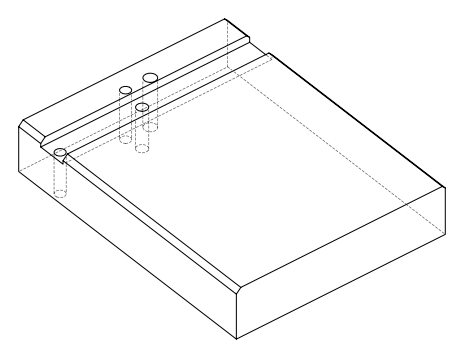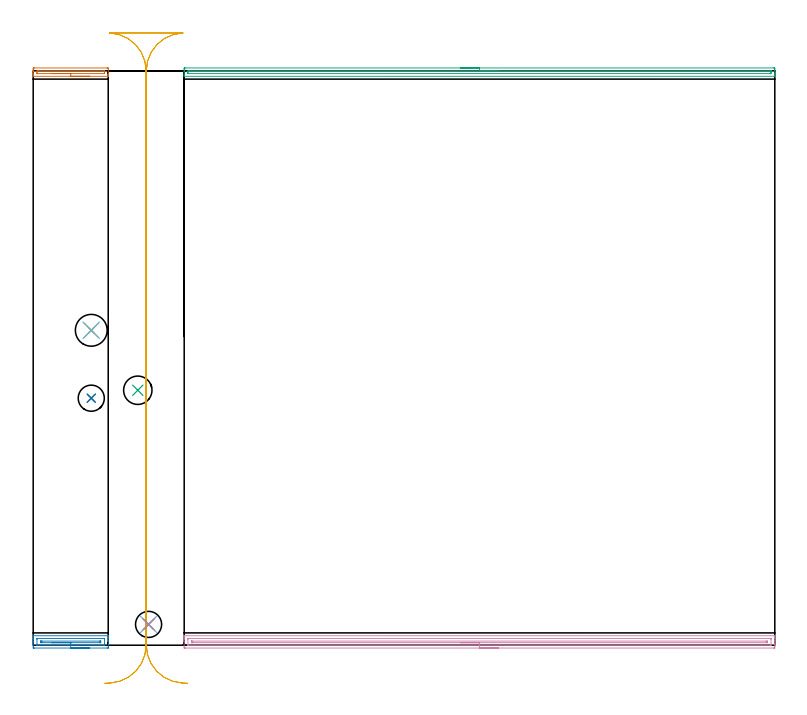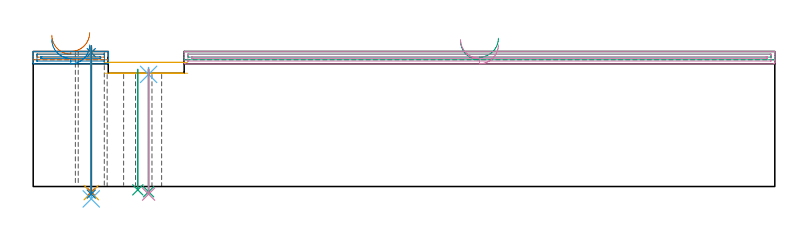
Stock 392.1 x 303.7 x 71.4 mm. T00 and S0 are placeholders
(PLAN: 15 operations, 9 tool changes, 20 min)
(1 AREA_MILL | FG_CHAMFER_SURFACE | UGT0205_001 | 0.8 min | 414 mm3)
(2 AREA_MILL_1 | FG_CHAMFER_SURFACE_1 | UGT0205_001 | 1.12 min | 926 mm3)
(3 AREA_MILL_2 | FG_CHAMFER_SURFACE_2 | UGT0205_001 | 5.17 min | 3053 mm3)
(4 AREA_MILL_3 | FG_CHAMFER_SURFACE_3 | UGT0205_001 | 7.67 min | 6688 mm3)
(5 MILL_RECTANGULAR_SLOT | SLOT_RECTANGULAR | UGT0201_019 | Follow Part, ap 10, ae 75% | 3.13 min | 139875 mm3)
(6 SPOT_DRILL | STEP1HOLE | NXT0321_9005460120000 | 0.03 min | 63 mm3)
(7 SPOT_DRILL_1 | STEP1HOLE_1 | NXT0321_9005460120000 | 0.03 min | 57 mm3)
(8 SPOT_DRILL_2 | STEP1HOLE_2 | NXT0321_9005460120000 | 0.03 min | 2 mm3)
(9 DRILL_THROUGH_HOLE_INTO_CENTER | STEP1HOLE | NXT0301_042 | 0.26 min | 2297 mm3)
(10 DRILL_TO_ENLARGE_THROUGH_HOLE | STEP1HOLE | NXT0301_103 | 0.27 min | 6591 mm3)
(11 DRILL_THROUGH_HOLE_INTO_CENTER_1 | STEP1HOLE_1 | NXT0301_065 | 0.31 min | 4969 mm3)
(12 DRILL_TO_ENLARGE_THROUGH_HOLE_1 | STEP1HOLE_1 | UGT0301_291 | 0.32 min | 10868 mm3)
(13 DRILL_THROUGH_HOLE_INTO_CENTER_2 | STEP1HOLE_2 | NXT0301_042 | 0.31 min | 2800 mm3)
(14 DRILL_TO_ENLARGE_THROUGH_HOLE_2 | STEP1HOLE_2 | NXT0301_103 | 0.31 min | 7805 mm3)
(15 INDEXABLE_INSERT_DRILL_THROUGH_HOLE_FROM_SOLID | STEP1HOLE_3 | NXT0302_001 | 0.26 min | 10617 mm3)
(TOOL UGT0205_001 | Chamfer Mill 20 x 3 x 45 deg. | D20 FL50 Z2)
(TOOL UGT0201_019 | End mill 40 mm | D40 FL63 Z6)
(TOOL NXT0321_9005460120000 | NC Spot Drill, 142deg, 12mm, Carbide, Uncoated | D12 PA142 FL30 Z2)
(TOOL NXT0301_042 | Carbide Drill 7.1mm [860.1-0710-057A1-MM 2214] | D7.1 PA140 FL85 Z2)
(TOOL NXT0301_103 | Carbide Drill 13.8mm [860.1-1380-062A1-MM 2214] | D13.8 PA140 FL77 Z2)
(TOOL NXT0301_065 | Carbide Drill 9.4mm [860.1-0940-075A1-MM 2214] | D9.4 PA140 FL98 Z2)
(TOOL UGT0301_291 | Twist Drill 16.8 mm | D16.8 PA118 FL125 Z2)
(TOOL NXT0302_001 | Index. Insert Drill 15mm [880-D1500L20-05] | D15 PA176 FL75 Z2)
(OP 1 AREA_MILL)
G17 G21 G94 G90
T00 M6
G54
G17 G0 G90 X29.85 Y300.8 S1061 M3
G43 Z81.4 H0
G94 G1 X29.812 Z80.528 F250.
X29.698 Z79.663
X29.509 Z78.812
X29.247 Z77.98
X28.913 Z77.174
X28.51 Z76.4
X28.042 Z75.664
X27.51 Z74.972
X26.921 Z74.329
X26.278 Z73.739
X25.586 Z73.208
X24.85 Z72.74
X24.076 Z72.337
X23.27 Z72.003
X22.438 Z71.741
X21.586 Z71.552
X20.722 Z71.438
X19.85 Z71.4
X0.181
X0.004 Y300.799 Z71.392
X0.003 Z71.391
X0. Y301.154 Z71.045
Y301.407 Z70.793
Y302.119 Z70.075
Y303.356 Z68.841
Y303.881 Z68.314
Y304.499 Z67.697
X0.003 Y304.761 Z67.434
X0.01 Y305.191 Z67.005
X0.187 Y305.196 Z67.002
X0.628 Y305.2 Z67.
X39.072 Y305.199 Z67.001
X39.513 Y305.196 Z67.002
X39.69 Y305.191 Z67.005
X39.7 Y304.761 Z67.434
Y302.119 Z70.075
Y301.407 Z70.793
Y301.155 Z71.044
X39.697 Y300.799 Z71.391
X39.696 Z71.392
X39.523 Y300.8 Z71.4
X39.519
X19.85
Y302.214 Z69.986
X2.319 Y302.215 Z69.985
X2.042 Y302.22 Z69.98
X2.014 Y302.221 Z69.979
X2.009 Y302.24 Z69.96
X2.003 Y302.275 Z69.925
X2.001 Y302.308 Z69.892
X2. Y302.529 Z69.671
X2.003 Y303. Z69.2
X2.008 Y303.402 Z68.798
X2.027 Y303.779 Z68.421
X2.416 Y303.784 Z68.416
X2.513 Y303.785 Z68.415
X37.381
X37.658 Y303.78 Z68.42
X37.686 Y303.779 Z68.421
X37.691 Y303.76 Z68.44
X37.697 Y303.726 Z68.474
X37.699 Y303.692 Z68.508
X37.7 Y303.471 Z68.729
X37.697 Y303. Z69.2
X37.692 Y302.598 Z69.602
X37.673 Y302.221 Z69.979
X37.284 Y302.216 Z69.984
X37.187 Y302.215 Z69.985
X19.85 Y302.214 Z69.986
X18.978 Z70.024
X18.114 Z70.138
X17.262 Z70.326
X16.43 Z70.589
X15.624 Z70.923
X14.85 Z71.325
X14.114 Z71.794
X13.422 Z72.325
X12.779 Z72.915
X12.19 Z73.558
X11.658 Z74.25
X11.19 Z74.986
X10.787 Z75.76
X10.453 Z76.566
X10.191 Z77.398
X10.002 Z78.249
X9.888 Z79.114
X9.85 Z79.986
G0 Z81.4
M5
M2
(OP 2 AREA_MILL_1)
G17 G21 G94 G90
T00 M6
G54
G17 G0 G90 X29.85 Y-1.5 S1061 M3
G43 Z81.4 H0
Z74.9
G94 G1 X29.812 Z74.029 F250.
X29.698 Z73.164
X29.509 Z72.312
X29.247 Z71.48
X28.913 Z70.674
X28.51 Z69.9
X28.042 Z69.164
X27.51 Z68.472
X26.921 Z67.829
X26.278 Z67.24
X25.586 Z66.709
X24.85 Z66.24
X24.076 Z65.837
X23.27 Z65.503
X22.438 Z65.241
X21.586 Z65.052
X20.722 Z64.938
X19.85 Z64.9
X0.628
X0.053 Y-1.494 Z64.903
X0.008 Y-1.491 Z64.906
X0. Y-0.922 Z65.475
Y1.75 Z68.145
Y3.171 Z69.567
Y3.531 Z69.926
Y4.251 Z70.651
Y4.532 Z70.932
X0.007 Y4.948 Z71.34
X0.01 Y4.997 Z71.388
X0.181 Y5. Z71.4
X39.519
X39.69 Y4.997 Z71.388
X39.693 Y4.948 Z71.34
X39.7 Y4.532 Z70.932
Y4.252 Z70.651
Y3.531 Z69.926
Y2.28 Z68.677
Y0.859 Z67.255
Y0.234 Z66.63
Y-0.656 Z65.74
X39.698 Y-0.922 Z65.475
X39.692 Y-1.491 Z64.906
X39.647 Y-1.494 Z64.904
X39.072 Y-1.5 Z64.9
X19.85
Y-0.086 Z66.314
X2.361 Y-0.085 Z66.315
X2.251 Y-0.084 Z66.316
X2.034 Y-0.079 Z66.321
X2.009 Y-0.069 Z66.331
X2.005 Y-0.058 Z66.342
X2.002 Y-0.031 Z66.369
X2. Y0.383 Z66.783
X2.001 Y3.054 Z69.454
X2.008 Y3.531 Z69.931
X2.01 Y3.576 Z69.976
X2.197 Y3.582 Z69.982
X2.306 Y3.585 Z69.985
X37.339 Y3.586 Z69.986
X37.449 Y3.584 Z69.984
X37.667 Y3.579 Z69.979
X37.692 Y3.576 Z69.976
X37.696 Y3.573 Z69.973
X37.699 Y3.559 Z69.959
Y0.446 Z66.846
X37.692 Y-0.031 Z66.369
X37.69 Y-0.076 Z66.324
X37.503 Y-0.082 Z66.318
X37.394 Y-0.085 Z66.315
X19.85 Y-0.086 Z66.314
Y1.328 Z67.728
X4.627 Y1.329 Z67.729
X4.204 Y1.33 Z67.73
X4.064 Y1.333 Z67.733
X4.021 Y1.335 Z67.735
X4.01 Y1.412 Z67.812
X4.005 Y1.547 Z67.947
X4.002 Y1.75 Z68.15
Y1.951 Z68.351
X4.01 Y2.154 Z68.554
X4.024 Y2.165 Z68.565
X4.046 Y2.168 Z68.568
X4.098 Y2.17 Z68.57
X4.204 Y2.171 Z68.571
X4.675 Y2.172 Z68.572
X35.073 Y2.171 Z68.571
X35.496 Y2.169 Z68.569
X35.636 Y2.167 Z68.567
X35.679 Y2.165 Z68.565
X35.69 Y2.088 Z68.488
X35.695 Y1.953 Z68.353
X35.698 Y1.75 Z68.15
Y1.549 Z67.949
X35.69 Y1.346 Z67.746
X35.676 Y1.335 Z67.735
X35.654 Y1.332 Z67.732
X35.602 Y1.33 Z67.73
X35.496 Y1.329 Z67.729
X35.025
X19.85 Y1.328 Z67.728
X18.978 Z67.767
X18.114 Z67.88
X17.262 Z68.069
X16.43 Z68.332
X15.624 Z68.665
X14.85 Z69.068
X14.114 Z69.537
X13.422 Z70.068
X12.779 Z70.657
X12.19 Z71.301
X11.658 Z71.993
X11.19 Z72.728
X10.787 Z73.502
X10.453 Z74.308
X10.191 Z75.14
X10.002 Z75.992
X9.888 Z76.857
X9.85 Z77.728
G0 Z81.4
M5
M2
(OP 3 AREA_MILL_2)
G17 G21 G94 G90
T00 M6
G54
G17 G0 G90 X225.95 Y305.2 S1061 M3
G43 Z81.4 H0
Z77.
G94 G1 X225.988 Z76.128 F250.
X226.102 Z75.263
X226.291 Z74.412
X226.553 Z73.58
X226.887 Z72.774
X227.29 Z72.
X227.758 Z71.264
X228.29 Z70.572
X228.879 Z69.929
X229.522 Z69.34
X230.214 Z68.808
X230.95 Z68.34
X231.724 Z67.937
X232.53 Z67.603
X233.362 Z67.341
X234.214 Z67.152
X235.078 Z67.038
X235.95 Z67.
X391.475 Y305.199 Z67.001
X391.916 Y305.196 Z67.002
X392.09 Y305.191 Z67.005
X392.1 Y304.761 Z67.434
Y304.496 Z67.699
Y303.881 Z68.314
Y302.47 Z69.727
Y302.119 Z70.075
Y301.419 Z70.78
Y301.149 Z71.051
Y300.799 Z71.391
X392.096 Z71.392
X391.923 Y300.8 Z71.4
X79.978
X79.804 Y300.799 Z71.392
X79.803 Z71.391
X79.8 Y301.149 Z71.051
Y301.419 Z70.781
Y302.119 Z70.075
Y303.35 Z68.847
Y303.881 Z68.314
Y304.496 Z67.699
X79.803 Y304.761 Z67.434
X79.81 Y305.191 Z67.005
X79.984 Y305.196 Z67.002
X80.425 Y305.2 Z67.
X235.95
Y303.786 Z68.414
X389.785 Y303.785 Z68.415
X390.061 Y303.78 Z68.42
X390.087 Y303.779 Z68.421
X390.092 Y303.759 Z68.441
X390.097 Y303.725 Z68.475
X390.099 Y303.692 Z68.508
X390.1 Y303.475 Z68.725
X390.098 Y303. Z69.2
X390.093 Y302.601 Z69.599
X390.077 Y302.221 Z69.979
X389.688 Y302.216 Z69.984
X389.591 Y302.215 Z69.985
X82.115
X81.839 Y302.22 Z69.98
X81.813 Y302.221 Z69.979
X81.808 Y302.241 Z69.959
X81.803 Y302.275 Z69.925
X81.801 Y302.308 Z69.892
X81.8 Y302.525 Z69.675
X81.803 Y303. Z69.2
X81.807 Y303.399 Z68.801
X81.823 Y303.779 Z68.421
X82.212 Y303.784 Z68.416
X82.309 Y303.785 Z68.415
X235.95 Y303.786 Z68.414
X236.822 Z68.452
X237.686 Z68.566
X238.538 Z68.755
X239.37 Z69.017
X240.176 Z69.351
X240.95 Z69.754
X241.686 Z70.223
X242.378 Z70.754
X243.021 Z71.343
X243.61 Z71.986
X244.142 Z72.678
X244.61 Z73.414
X245.013 Z74.188
X245.347 Z74.994
X245.609 Z75.826
X245.798 Z76.678
X245.912 Z77.543
X245.95 Z78.414
G0 Z81.4
M5
M2
(OP 4 AREA_MILL_3)
G17 G21 G94 G90
T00 M6
G54
G17 G0 G90 X245.95 Y-1.5 S1061 M3
G43 Z81.4 H0
Z74.9
G94 G1 X245.912 Z74.028 F250.
X245.798 Z73.164
X245.609 Z72.312
X245.347 Z71.48
X245.013 Z70.674
X244.61 Z69.9
X244.142 Z69.164
X243.61 Z68.472
X243.021 Z67.829
X242.378 Z67.24
X241.686 Z66.708
X240.95 Z66.24
X240.176 Z65.837
X239.37 Z65.503
X238.538 Z65.241
X237.686 Z65.052
X236.822 Z64.938
X235.95 Z64.9
X80.425
X79.85 Y-1.494 Z64.903
X79.808 Y-1.491 Z64.906
X79.8 Y-0.922 Z65.475
Y1.75 Z68.145
Y3.177 Z69.573
Y3.531 Z69.926
Y4.239 Z70.639
Y4.54 Z70.94
X79.807 Y4.949 Z71.341
X79.81 Y4.997 Z71.388
X79.978 Y5. Z71.4
X391.922
X392.09 Y4.997 Z71.388
X392.093 Y4.949 Z71.341
X392.1 Y4.54 Z70.94
Y4.239 Z70.639
Y3.531 Z69.926
Y2.286 Z68.683
Y0.859 Z67.255
Y0.237 Z66.633
Y-0.653 Z65.743
X392.098 Y-0.922 Z65.475
X392.092 Y-1.491 Z64.906
X392.05 Y-1.494 Z64.903
X391.475 Y-1.5 Z64.9
X235.95
Y-0.086 Z66.314
X82.157 Y-0.085 Z66.315
X82.048 Y-0.084 Z66.316
X81.831 Y-0.079 Z66.321
X81.809 Y-0.069 Z66.331
X81.805 Y-0.058 Z66.342
X81.802 Y-0.031 Z66.369
X81.8 Y0.38 Z66.78
X81.801 Y3.05 Z69.45
X81.808 Y3.531 Z69.931
X81.81 Y3.575 Z69.975
X81.993 Y3.582 Z69.982
X82.103 Y3.585 Z69.985
X389.743
X389.852 Y3.584 Z69.984
X390.069 Y3.579 Z69.979
X390.091 Y3.569 Z69.969
X390.095 Y3.558 Z69.958
X390.098 Y3.531 Z69.931
X390.1 Y3.12 Z69.52
X390.099 Y0.45 Z66.85
X390.092 Y-0.031 Z66.369
X390.09 Y-0.076 Z66.324
X389.907 Y-0.082 Z66.318
X389.798 Y-0.085 Z66.315
X235.95 Y-0.086 Z66.314
Y1.328 Z67.728
X84.423 Y1.329 Z67.729
X84. Y1.331 Z67.731
X83.86 Y1.333 Z67.733
X83.817 Y1.335 Z67.735
X83.81 Y1.418 Z67.818
X83.805 Y1.551 Z67.951
X83.802 Y1.75 Z68.15
X83.801 Y1.948 Z68.348
X83.809 Y2.148 Z68.548
X83.811 Y2.166 Z68.566
X83.817 Y2.168 Z68.568
X83.841 Y2.17 Z68.57
X83.894 Y2.171 Z68.571
X84.
X387.477
X387.9 Y2.169 Z68.569
X388.04 Y2.167 Z68.567
X388.083 Y2.165 Z68.565
X388.09 Y2.081 Z68.481
X388.095 Y1.949 Z68.349
X388.099 Y1.75 Z68.15
Y1.552 Z67.952
X388.091 Y1.352 Z67.752
X388.089 Y1.334 Z67.734
X388.083 Y1.332 Z67.732
X388.059 Y1.33 Z67.73
X388.006 Y1.329 Z67.729
X387.9 Y1.328 Z67.728
X235.95
X235.078 Z67.766
X234.214 Z67.88
X233.362 Z68.069
X232.53 Z68.332
X231.724 Z68.665
X230.95 Z69.068
X230.214 Z69.537
X229.522 Z70.068
X228.879 Z70.657
X228.29 Z71.301
X227.758 Z71.993
X227.29 Z72.728
X226.887 Z73.502
X226.553 Z74.308
X226.291 Z75.14
X226.102 Z75.992
X225.988 Z76.857
X225.95 Z77.728
G0 Z81.4
M5
M2
(OP 5 MILL_RECTANGULAR_SLOT)
G17 G21 G94 G90
T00 M6
G54
G17 G0 G90 X81.584 Y-20.145 S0 M3
G43 Z81.4 H0
Z65.65
G94 G1 X78.59 Y-19.963 F250.
G2 X59.8 Y0. R20. F500.
G1 Y303.7
G2 X79.168 Y323.69 R20.
G1 X40.332
G2 X59.7 Y303.7 R20.
G1 Y0.
G2 X40.896 Y-19.964 R20.
G1 X37.902 Y-20.144 F250.
G0 X81.7 Y-20.134 Z59.9
G1 X78.705 Y-19.97
G2 X59.8 Y0. R20. F500.
G1 Y303.7
G2 X79.168 Y323.69 R20.
G1 X40.332
G2 X59.7 Y303.7 R20.
G1 Y0.
G2 X40.795 Y-19.97 R20.
G1 X37.8 Y-20.134 F250.
G0 Z81.4
M5
M2
(OP 6 SPOT_DRILL)
G17 G21 G94 G90
T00 M6
G54
G17 G0 G90 X61. Y11. S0 M3
G43 Z81.4 H0
G94 G81 G98 Z59.297 F250. R62.9
G80
M5
M2
(OP 7 SPOT_DRILL_1)
G17 G21 G94 G90
T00 M6
G54
G17 G0 G90 X30.7 Y166.5 S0 M3
G43 Z81.4 H0
G94 G81 G98 Z70.677 F250. R74.4
G80
M5
M2
(OP 8 SPOT_DRILL_2)
G17 G21 G94 G90
T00 M6
G54
G17 G0 G90 X30.7 Y130.6 S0 M3
G43 Z81.4 H0
G94 G81 G98 Z70.802 F250. R74.4
G80
M5
M2
(OP 9 DRILL_THROUGH_HOLE_INTO_CENTER)
G17 G21 G94 G90
T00 M6
G54
G17 G0 G90 X61. Y11. S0 M3
G43 Z81.4 H1
G94 G73 G98 Z-2.792 F250. Q6.966 R61.9
G80
M5
M2
(OP 10 DRILL_TO_ENLARGE_THROUGH_HOLE)
G17 G21 G94 G90
T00 M6
G54
G17 G0 G90 X61. Y11. S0 M3
G43 Z81.4 H1
G94 G73 G98 Z-4.011 F250. Q12.782 R61.9
G80
M5
M2
(OP 11 DRILL_THROUGH_HOLE_INTO_CENTER_1)
G17 G21 G94 G90
T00 M6
G54
G17 G0 G90 X30.7 Y166.5 S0 M3
G43 Z81.4 H1
G94 G73 G98 Z-3.211 F250. Q9.326 R73.4
G80
M5
M2
(OP 12 DRILL_TO_ENLARGE_THROUGH_HOLE_1)
G17 G21 G94 G90
T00 M6
G54
G17 G0 G90 X30.7 Y166.5 S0 M3
G43 Z81.4 H0
G94 G73 G98 Z-6.547 F250. Q15.589 R73.4
G80
M5
M2
(OP 13 DRILL_THROUGH_HOLE_INTO_CENTER_2)
G17 G21 G94 G90
T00 M6
G54
G17 G0 G90 X30.7 Y130.6 S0 M3
G43 Z81.4 H1
G94 G73 G98 Z-2.792 F250. Q6.745 R73.4
G80
M5
M2
(OP 14 DRILL_TO_ENLARGE_THROUGH_HOLE_2)
G17 G21 G94 G90
T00 M6
G54
G17 G0 G90 X30.7 Y130.6 S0 M3
G43 Z81.4 H1
G94 G73 G98 Z-4.011 F250. Q12.569 R73.4
G80
M5
M2
(OP 15 INDEXABLE_INSERT_DRILL_THROUGH_HOLE_FROM_SOLID)
G17 G21 G94 G90
T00 M6
G54
G17 G0 G90 X55.3 Y134.8 S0 M3
G43 Z81.4 H1
G94 G81 G98 Z-1.762 F250. R61.9
G80
M5
M2
